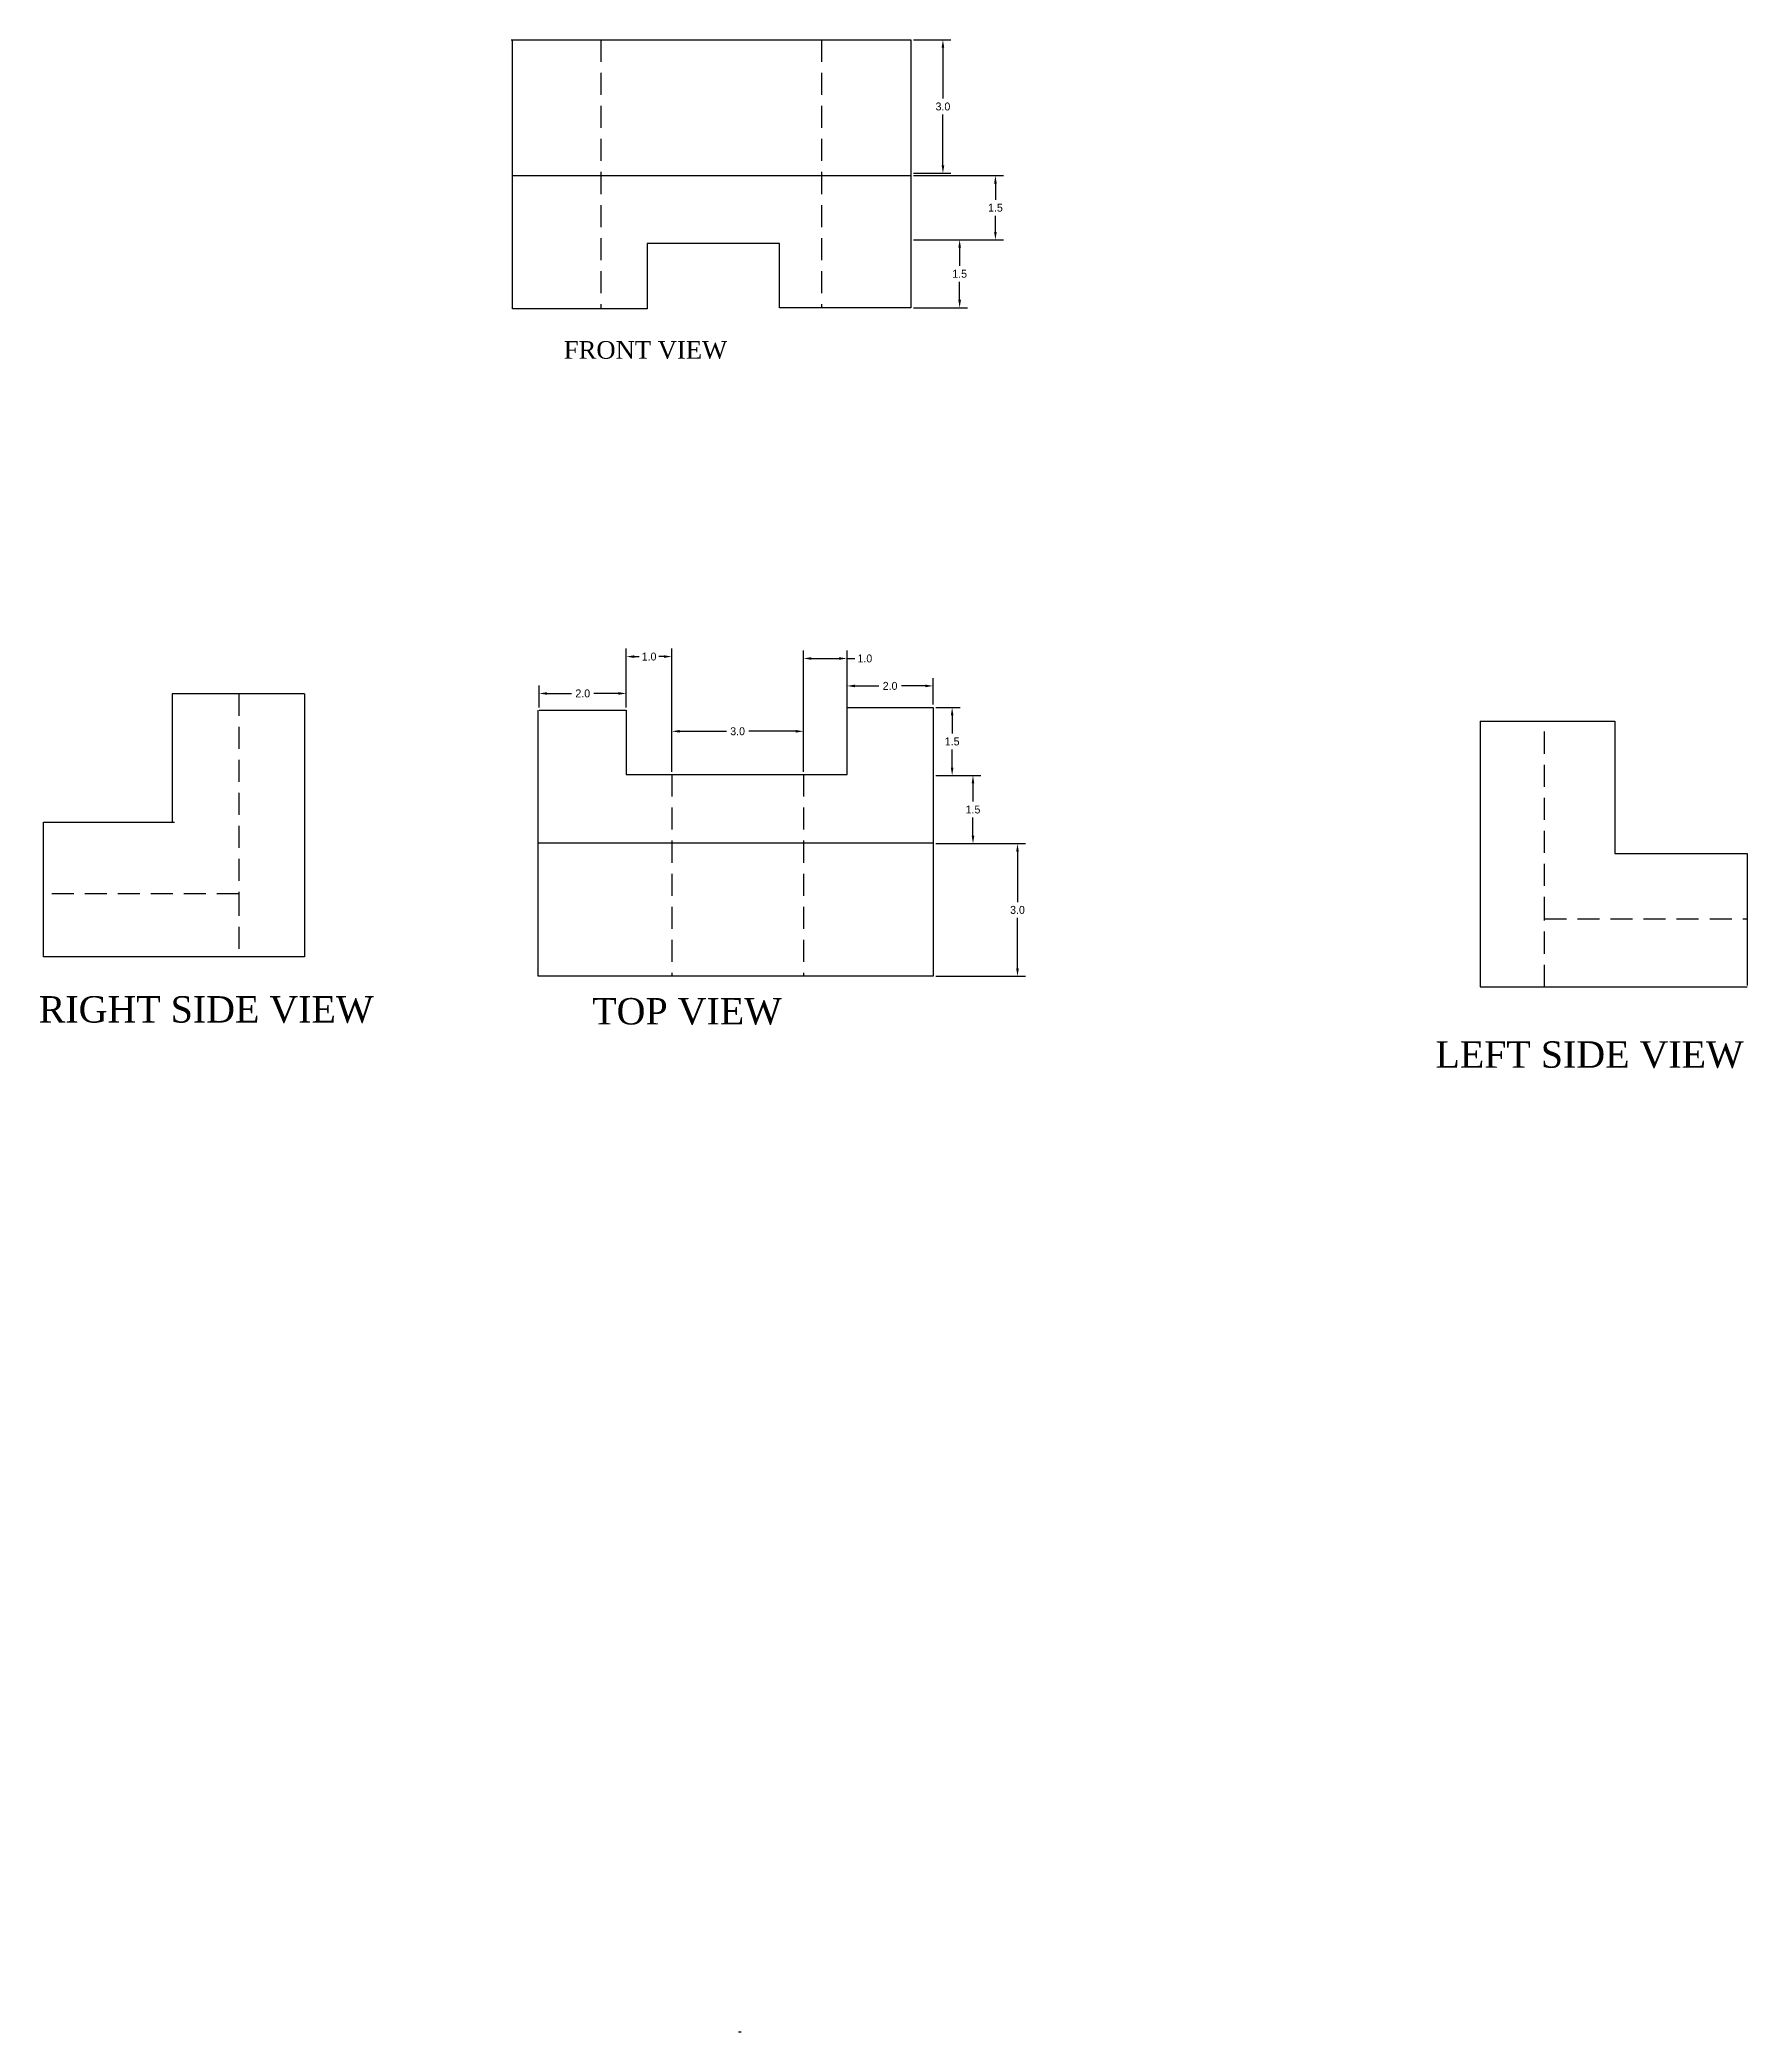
# Model space of a CAD drawing. Header units: centimetres. Extents: x -88 to 100, y -190 to 41.
# Drawn here: x 38.71 to 77.46, y -4.4 to 40.82 of the extents above; entities that cross this region are included whole.
import ezdxf

# ---------------------------------------------------------------- set-up
doc = ezdxf.new("R2010")
doc.units = ezdxf.units.CM
doc.header["$MEASUREMENT"] = 0
doc.linetypes.add('ACAD_ISO03W100', pattern=[30, 12, -18])
doc.linetypes.add('DASHED', pattern=[0.75, 0.5, -0.25])
doc.dimstyles.get("Standard").update_dxf_attribs({"dimtxt": 0.18, "dimasz": 0.18, "dimexe": 0.18, "dimexo": 0.0625, "dimgap": 0.09, "dimtad": 0, "dimtih": 1, "dimtoh": 1, "dimdec": 1, "dimzin": 0, "dimdsep": 46, "dimtxsty": 'Standard', "dimcen": 0.09, "dimadec": 0, "dimazin": 0, "dimtfac": 1, "dimtdec": 1, "dimtofl": 0, "dimtmove": 0, "dimatfit": 3, "dimfxl": 1, "dimtolj": 1, "dimtzin": 0, "dimarcsym": 0})

# ---------------------------------------------------------------- blocks, each defined once
blk = doc.blocks.new('*D2')
at = {"color": 0, "lineweight": -2}
for p, q in [((50.048, 25.668), (50.048, 26.166)), ((50.228, 25.986), (50.781, 25.986)), ((51.845, 25.986), (51.291, 25.986)), ((52.025, 25.668), (52.025, 26.166))]:
    blk.add_line(p, q, dxfattribs=at)
at = {"color": 0}
for points in [[(50.228, 26.016), (50.228, 25.956), (50.048, 25.986)], [(51.845, 26.016), (51.845, 25.956), (52.025, 25.986)]]:
    blk.add_solid(points, dxfattribs=at)
at = {"layer": 'Defpoints', "color": 0}
for p in [(52.025, 25.986), (50.048, 25.605), (52.025, 25.605)]:
    blk.add_point(p, dxfattribs=at)
at = {"color": 0, "insert": (51.036, 25.986), "char_height": 0.18, "attachment_point": 5}
blk.add_mtext('\\A1;2.0', dxfattribs=at)
blk = doc.blocks.new('*D3')
at = {"color": 0, "lineweight": -2}
for p, q in [((52.025, 25.668), (52.025, 27.003)), ((52.205, 26.823), (52.316, 26.823)), ((52.877, 26.823), (52.766, 26.823)), ((53.057, 24.207), (53.057, 27.003))]:
    blk.add_line(p, q, dxfattribs=at)
at = {"color": 0}
for points in [[(52.205, 26.853), (52.205, 26.793), (52.025, 26.823)], [(52.877, 26.853), (52.877, 26.793), (53.057, 26.823)]]:
    blk.add_solid(points, dxfattribs=at)
at = {"layer": 'Defpoints', "color": 0}
for p in [(53.057, 26.823), (52.025, 25.605), (53.057, 24.145)]:
    blk.add_point(p, dxfattribs=at)
at = {"color": 0, "insert": (52.541, 26.823), "char_height": 0.18, "attachment_point": 5}
blk.add_mtext('\\A1;1.0', dxfattribs=at)
blk = doc.blocks.new('*D4')
at = {"color": 0, "lineweight": -2}
for p, q in [((53.057, 24.207), (53.057, 25.307)), ((53.237, 25.127), (54.296, 25.127)), ((55.865, 25.127), (54.806, 25.127)), ((56.045, 24.207), (56.045, 25.307))]:
    blk.add_line(p, q, dxfattribs=at)
at = {"color": 0}
for points in [[(53.237, 25.157), (53.237, 25.097), (53.057, 25.127)], [(55.865, 25.157), (55.865, 25.097), (56.045, 25.127)]]:
    blk.add_solid(points, dxfattribs=at)
at = {"layer": 'Defpoints', "color": 0}
for p in [(56.045, 25.127), (53.057, 24.145), (56.045, 24.145)]:
    blk.add_point(p, dxfattribs=at)
at = {"color": 0, "insert": (54.551, 25.127), "char_height": 0.18, "attachment_point": 5}
blk.add_mtext('\\A1;3.0', dxfattribs=at)
blk = doc.blocks.new('*D5')
at = {"color": 0, "lineweight": -2}
for p, q in [((56.045, 24.207), (56.045, 26.96)), ((56.225, 26.78), (56.854, 26.78)), ((57.034, 24.207), (57.034, 26.96)), ((57.034, 26.78), (57.214, 26.78))]:
    blk.add_line(p, q, dxfattribs=at)
at = {"color": 0}
for points in [[(56.225, 26.81), (56.225, 26.75), (56.045, 26.78)], [(56.854, 26.81), (56.854, 26.75), (57.034, 26.78)]]:
    blk.add_solid(points, dxfattribs=at)
at = {"layer": 'Defpoints', "color": 0}
for p in [(57.034, 26.78), (56.045, 24.145), (57.034, 24.145)]:
    blk.add_point(p, dxfattribs=at)
at = {"color": 0, "insert": (57.439, 26.78), "char_height": 0.18, "attachment_point": 5}
blk.add_mtext('\\A1;1.0', dxfattribs=at)
blk = doc.blocks.new('*D6')
at = {"color": 0, "lineweight": -2}
for p, q in [((57.034, 25.732), (57.034, 26.337)), ((58.99, 25.732), (58.99, 26.337)), ((57.214, 26.157), (57.757, 26.157)), ((58.81, 26.157), (58.267, 26.157))]:
    blk.add_line(p, q, dxfattribs=at)
at = {"color": 0}
for points in [[(57.214, 26.187), (57.214, 26.127), (57.034, 26.157)], [(58.81, 26.187), (58.81, 26.127), (58.99, 26.157)]]:
    blk.add_solid(points, dxfattribs=at)
at = {"layer": 'Defpoints', "color": 0}
for p in [(58.99, 26.157), (57.034, 25.669), (58.99, 25.669)]:
    blk.add_point(p, dxfattribs=at)
at = {"color": 0, "insert": (58.012, 26.157), "char_height": 0.18, "attachment_point": 5}
blk.add_mtext('\\A1;2.0', dxfattribs=at)
blk = doc.blocks.new('*D7')
at = {"color": 0, "lineweight": -2}
for p, q in [((59.052, 25.669), (59.6, 25.669)), ((59.42, 25.489), (59.42, 25.076)), ((59.42, 24.304), (59.42, 24.716)), ((59.052, 24.124), (59.6, 24.124))]:
    blk.add_line(p, q, dxfattribs=at)
at = {"color": 0}
for points in [[(59.39, 25.489), (59.45, 25.489), (59.42, 25.669)], [(59.39, 24.304), (59.45, 24.304), (59.42, 24.124)]]:
    blk.add_solid(points, dxfattribs=at)
at = {"layer": 'Defpoints', "color": 0}
for p in [(58.99, 25.669), (58.99, 24.124), (59.42, 24.124)]:
    blk.add_point(p, dxfattribs=at)
at = {"color": 0, "insert": (59.42, 24.896), "char_height": 0.18, "attachment_point": 5}
blk.add_mtext('\\A1;1.5', dxfattribs=at)
blk = doc.blocks.new('*D8')
at = {"color": 0, "lineweight": -2}
for p, q in [((59.052, 24.124), (60.073, 24.124)), ((59.893, 23.944), (59.893, 23.531)), ((59.893, 22.758), (59.893, 23.171)), ((59.052, 22.578), (60.073, 22.578))]:
    blk.add_line(p, q, dxfattribs=at)
at = {"color": 0}
for points in [[(59.863, 23.944), (59.923, 23.944), (59.893, 24.124)], [(59.863, 22.758), (59.923, 22.758), (59.893, 22.578)]]:
    blk.add_solid(points, dxfattribs=at)
at = {"layer": 'Defpoints', "color": 0}
for p in [(58.99, 24.124), (58.99, 22.578), (59.893, 22.578)]:
    blk.add_point(p, dxfattribs=at)
at = {"color": 0, "insert": (59.893, 23.351), "char_height": 0.18, "attachment_point": 5}
blk.add_mtext('\\A1;1.5', dxfattribs=at)
blk = doc.blocks.new('*D9')
at = {"color": 0, "lineweight": -2}
for p, q in [((59.052, 22.578), (61.083, 22.578)), ((60.903, 22.398), (60.903, 21.252)), ((60.903, 19.746), (60.903, 20.892)), ((59.052, 19.566), (61.083, 19.566))]:
    blk.add_line(p, q, dxfattribs=at)
at = {"color": 0}
for points in [[(60.873, 22.398), (60.933, 22.398), (60.903, 22.578)], [(60.873, 19.746), (60.933, 19.746), (60.903, 19.566)]]:
    blk.add_solid(points, dxfattribs=at)
at = {"layer": 'Defpoints', "color": 0}
for p in [(58.99, 22.578), (58.99, 19.566), (60.903, 19.566)]:
    blk.add_point(p, dxfattribs=at)
at = {"color": 0, "insert": (60.903, 21.072), "char_height": 0.18, "attachment_point": 5}
blk.add_mtext('\\A1;3.0', dxfattribs=at)
blk = doc.blocks.new('*D10')
at = {"color": 0, "linetype": 'ACAD_ISO03W100', "lineweight": -2}
for p, q in [((58.543, 40.824), (59.391, 40.824)), ((59.211, 40.644), (59.211, 39.49)), ((59.211, 37.976), (59.211, 39.13)), ((58.543, 37.796), (59.391, 37.796))]:
    blk.add_line(p, q, dxfattribs=at)
at = {"color": 0, "linetype": 'ACAD_ISO03W100'}
for points in [[(59.181, 40.644), (59.241, 40.644), (59.211, 40.824)], [(59.181, 37.976), (59.241, 37.976), (59.211, 37.796)]]:
    blk.add_solid(points, dxfattribs=at)
at = {"layer": 'Defpoints', "color": 0, "linetype": 'ACAD_ISO03W100'}
for p in [(58.481, 40.824), (58.481, 37.796), (59.211, 37.796)]:
    blk.add_point(p, dxfattribs=at)
at = {"color": 0, "linetype": 'ACAD_ISO03W100', "insert": (59.211, 39.31), "char_height": 0.18, "attachment_point": 5}
blk.add_mtext('\\A1;3.0', dxfattribs=at)
blk = doc.blocks.new('*D11')
at = {"color": 0, "linetype": 'ACAD_ISO03W100', "lineweight": -2}
for p, q in [((58.543, 37.742), (60.582, 37.742)), ((60.402, 37.562), (60.402, 37.192)), ((60.402, 36.463), (60.402, 36.832)), ((58.543, 36.283), (60.582, 36.283))]:
    blk.add_line(p, q, dxfattribs=at)
at = {"color": 0, "linetype": 'ACAD_ISO03W100'}
for points in [[(60.372, 37.562), (60.432, 37.562), (60.402, 37.742)], [(60.372, 36.463), (60.432, 36.463), (60.402, 36.283)]]:
    blk.add_solid(points, dxfattribs=at)
at = {"layer": 'Defpoints', "color": 0, "linetype": 'ACAD_ISO03W100'}
for p in [(58.481, 37.742), (58.481, 36.283), (60.402, 36.283)]:
    blk.add_point(p, dxfattribs=at)
at = {"color": 0, "linetype": 'ACAD_ISO03W100', "insert": (60.402, 37.012), "char_height": 0.18, "attachment_point": 5}
blk.add_mtext('\\A1;1.5', dxfattribs=at)
blk = doc.blocks.new('*D12')
at = {"color": 0, "linetype": 'ACAD_ISO03W100', "lineweight": -2}
for p, q in [((58.606, 36.283), (59.77, 36.283)), ((59.59, 36.103), (59.59, 35.692)), ((59.59, 34.922), (59.59, 35.332)), ((58.543, 34.742), (59.77, 34.742))]:
    blk.add_line(p, q, dxfattribs=at)
at = {"color": 0, "linetype": 'ACAD_ISO03W100'}
for points in [[(59.56, 36.103), (59.62, 36.103), (59.59, 36.283)], [(59.56, 34.922), (59.62, 34.922), (59.59, 34.742)]]:
    blk.add_solid(points, dxfattribs=at)
at = {"layer": 'Defpoints', "color": 0, "linetype": 'ACAD_ISO03W100'}
for p in [(58.543, 36.283), (58.481, 34.742), (59.59, 34.742)]:
    blk.add_point(p, dxfattribs=at)
at = {"color": 0, "linetype": 'ACAD_ISO03W100', "insert": (59.59, 35.512), "char_height": 0.18, "attachment_point": 5}
blk.add_mtext('\\A1;1.5', dxfattribs=at)

msp = doc.modelspace()

# ---------------------------------------------------------------- linework, layer by layer
for p, q in [((49.415, 40.824), (51.445, 40.824)), ((49.443, 37.742), (49.443, 40.824)), ((51.445, 40.824), (56.451, 40.824)), ((56.451, 40.824), (58.481, 40.824)), ((58.481, 40.824), (58.481, 37.796)), ((49.443, 34.715), (49.443, 37.742)), ((49.443, 37.742), (58.481, 37.742)), ((58.481, 37.796), (58.481, 36.283)), ((55.504, 36.201), (52.5, 36.201)), ((52.5, 36.201), (52.5, 34.715)), ((55.504, 34.742), (55.504, 36.201)), ((58.481, 36.283), (58.481, 34.742)), ((51.472, 34.715), (49.443, 34.715)), ((52.5, 34.715), (51.472, 34.715)), ((56.505, 34.742), (55.504, 34.742)), ((58.481, 34.742), (56.505, 34.742)), ((50.026, 22.593), (50.026, 25.605)), ((50.048, 25.605), (52.025, 25.605)), ((52.025, 25.605), (52.025, 24.145)), ((57.034, 24.145), (57.034, 25.669)), ((57.034, 25.669), (58.99, 25.669)), ((58.99, 25.669), (58.99, 24.124)), ((52.025, 24.145), (53.057, 24.145)), ((53.057, 24.145), (56.045, 24.145)), ((56.045, 24.145), (57.034, 24.145)), ((58.99, 24.124), (58.99, 22.578)), ((50.026, 19.566), (50.026, 22.593)), ((58.99, 22.578), (58.99, 19.566)), ((52.992, 19.566), (50.026, 19.566)), ((55.959, 19.566), (52.992, 19.566)), ((58.99, 19.566), (55.959, 19.566))]:
    msp.add_line(p, q)
at = {"linetype": 'DASHED'}
for p, q in [((51.445, 40.824), (51.445, 34.715)), ((56.451, 40.824), (56.451, 34.742)), ((43.234, 25.98), (43.234, 21.439)), ((72.863, 20.869), (72.863, 25.356)), ((53.057, 24.145), (53.057, 19.566)), ((56.045, 24.145), (56.045, 19.566)), ((43.234, 21.439), (38.796, 21.439)), ((43.234, 21.439), (43.234, 20.007)), ((72.863, 19.329), (72.863, 20.869)), ((72.863, 20.869), (77.464, 20.869))]:
    msp.add_line(p, q, dxfattribs=at)
at = {"linetype": 'ACAD_ISO03W100'}
for p, q in [((43.234, 25.98), (41.719, 25.98)), ((41.719, 25.98), (41.719, 23.061)), ((44.723, 25.98), (43.234, 25.98)), ((44.723, 25.98), (44.723, 20.007)), ((71.402, 25.356), (71.402, 19.329)), ((71.402, 25.356), (72.917, 25.356)), ((72.917, 25.356), (74.46, 25.356)), ((74.46, 25.356), (74.46, 22.356)), ((38.796, 21.547), (38.796, 23.061)), ((38.796, 23.061), (41.773, 23.061)), ((50.026, 22.593), (58.99, 22.593)), ((74.46, 22.356), (77.464, 22.356)), ((77.464, 22.356), (77.464, 19.356)), ((38.796, 20.007), (38.796, 21.547)), ((43.261, 20.007), (38.796, 20.007)), ((44.723, 20.007), (43.261, 20.007)), ((71.402, 19.329), (72.863, 19.329)), ((72.863, 19.329), (77.464, 19.329)), ((54.628, -4.403), (54.574, -4.403))]:
    msp.add_line(p, q, dxfattribs=at)

# ---------------------------------------------------------------- texts
at = {"linetype": 'ACAD_ISO03W100', "attachment_point": 1}
for s, insert, char_height, width in [('{\\fTimes New Roman|b0|i0|c0|p18;FRONT VIEW}', (50.606, 33.985), 0.4, 8.49704), ('{\\fTimes New Roman|b0|i0|c0|p18;RIGHT SIDE VIEW}', (38.688, 19.115), 0.6, 8.57822), ('{\\fTimes New Roman|b0|i0|c0|p18;LEFT SIDE VIEW}', (70.389, 18.09), 0.6, 8.57822)]:
    msp.add_mtext(s, dxfattribs=dict(at, insert=insert, char_height=char_height, width=width))
at = {"insert": (51.251, 19.072), "char_height": 0.6, "width": 8.34032, "attachment_point": 1}
msp.add_mtext('{\\fTimes New Roman|b0|i0|c0|p18;TOP VIEW}', dxfattribs=at)

# ---------------------------------------------------------------- dimensions: what is measured, and where the dimension line sits
at = {"linetype": 'ACAD_ISO03W100'}
for base, p1, p2, picture, middle in [((59.211, 37.796), (58.481, 40.824), (58.481, 37.796), '*D10', (59.211, 39.31)), ((60.402, 36.283), (58.481, 37.742), (58.481, 36.283), '*D11', (60.402, 37.012)), ((59.59, 34.742), (58.543, 36.283), (58.481, 34.742), '*D12', (59.59, 35.512))]:
    dim = msp.add_linear_dim(base=base, p1=p1, p2=p2, angle=90, dimstyle='Standard', dxfattribs=at)
    dim.commit()
    dim.dimension.update_dxf_attribs({"geometry": picture, "text_midpoint": middle})
for base, p1, p2, picture, middle in [((53.057, 26.823), (52.025, 25.605), (53.057, 24.145), '*D3', (52.541, 26.823)), ((57.034, 26.78), (56.045, 24.145), (57.034, 24.145), '*D5', (57.439, 26.78)), ((52.025, 25.986), (50.048, 25.605), (52.025, 25.605), '*D2', (51.036, 25.986)), ((56.045, 25.127), (53.057, 24.145), (56.045, 24.145), '*D4', (54.551, 25.127))]:
    dim = msp.add_linear_dim(base=base, p1=p1, p2=p2, dimstyle='Standard')
    dim.commit()
    dim.dimension.update_dxf_attribs({"geometry": picture, "text_midpoint": middle})
dim = msp.add_aligned_dim(p1=(57.034, 25.669), p2=(58.99, 25.669), distance=0.488, dimstyle='Standard')
dim.commit()
dim.dimension.update_dxf_attribs({"geometry": '*D6', "text_midpoint": (58.012, 26.157)})
for base, p1, p2, picture, middle in [((59.42, 24.124), (58.99, 25.669), (58.99, 24.124), '*D7', (59.42, 24.896)), ((59.893, 22.578), (58.99, 24.124), (58.99, 22.578), '*D8', (59.893, 23.351)), ((60.903, 19.566), (58.99, 22.578), (58.99, 19.566), '*D9', (60.903, 21.072))]:
    dim = msp.add_linear_dim(base=base, p1=p1, p2=p2, angle=90, dimstyle='Standard')
    dim.commit()
    dim.dimension.update_dxf_attribs({"geometry": picture, "text_midpoint": middle})

doc.saveas('drawing.dxf')
